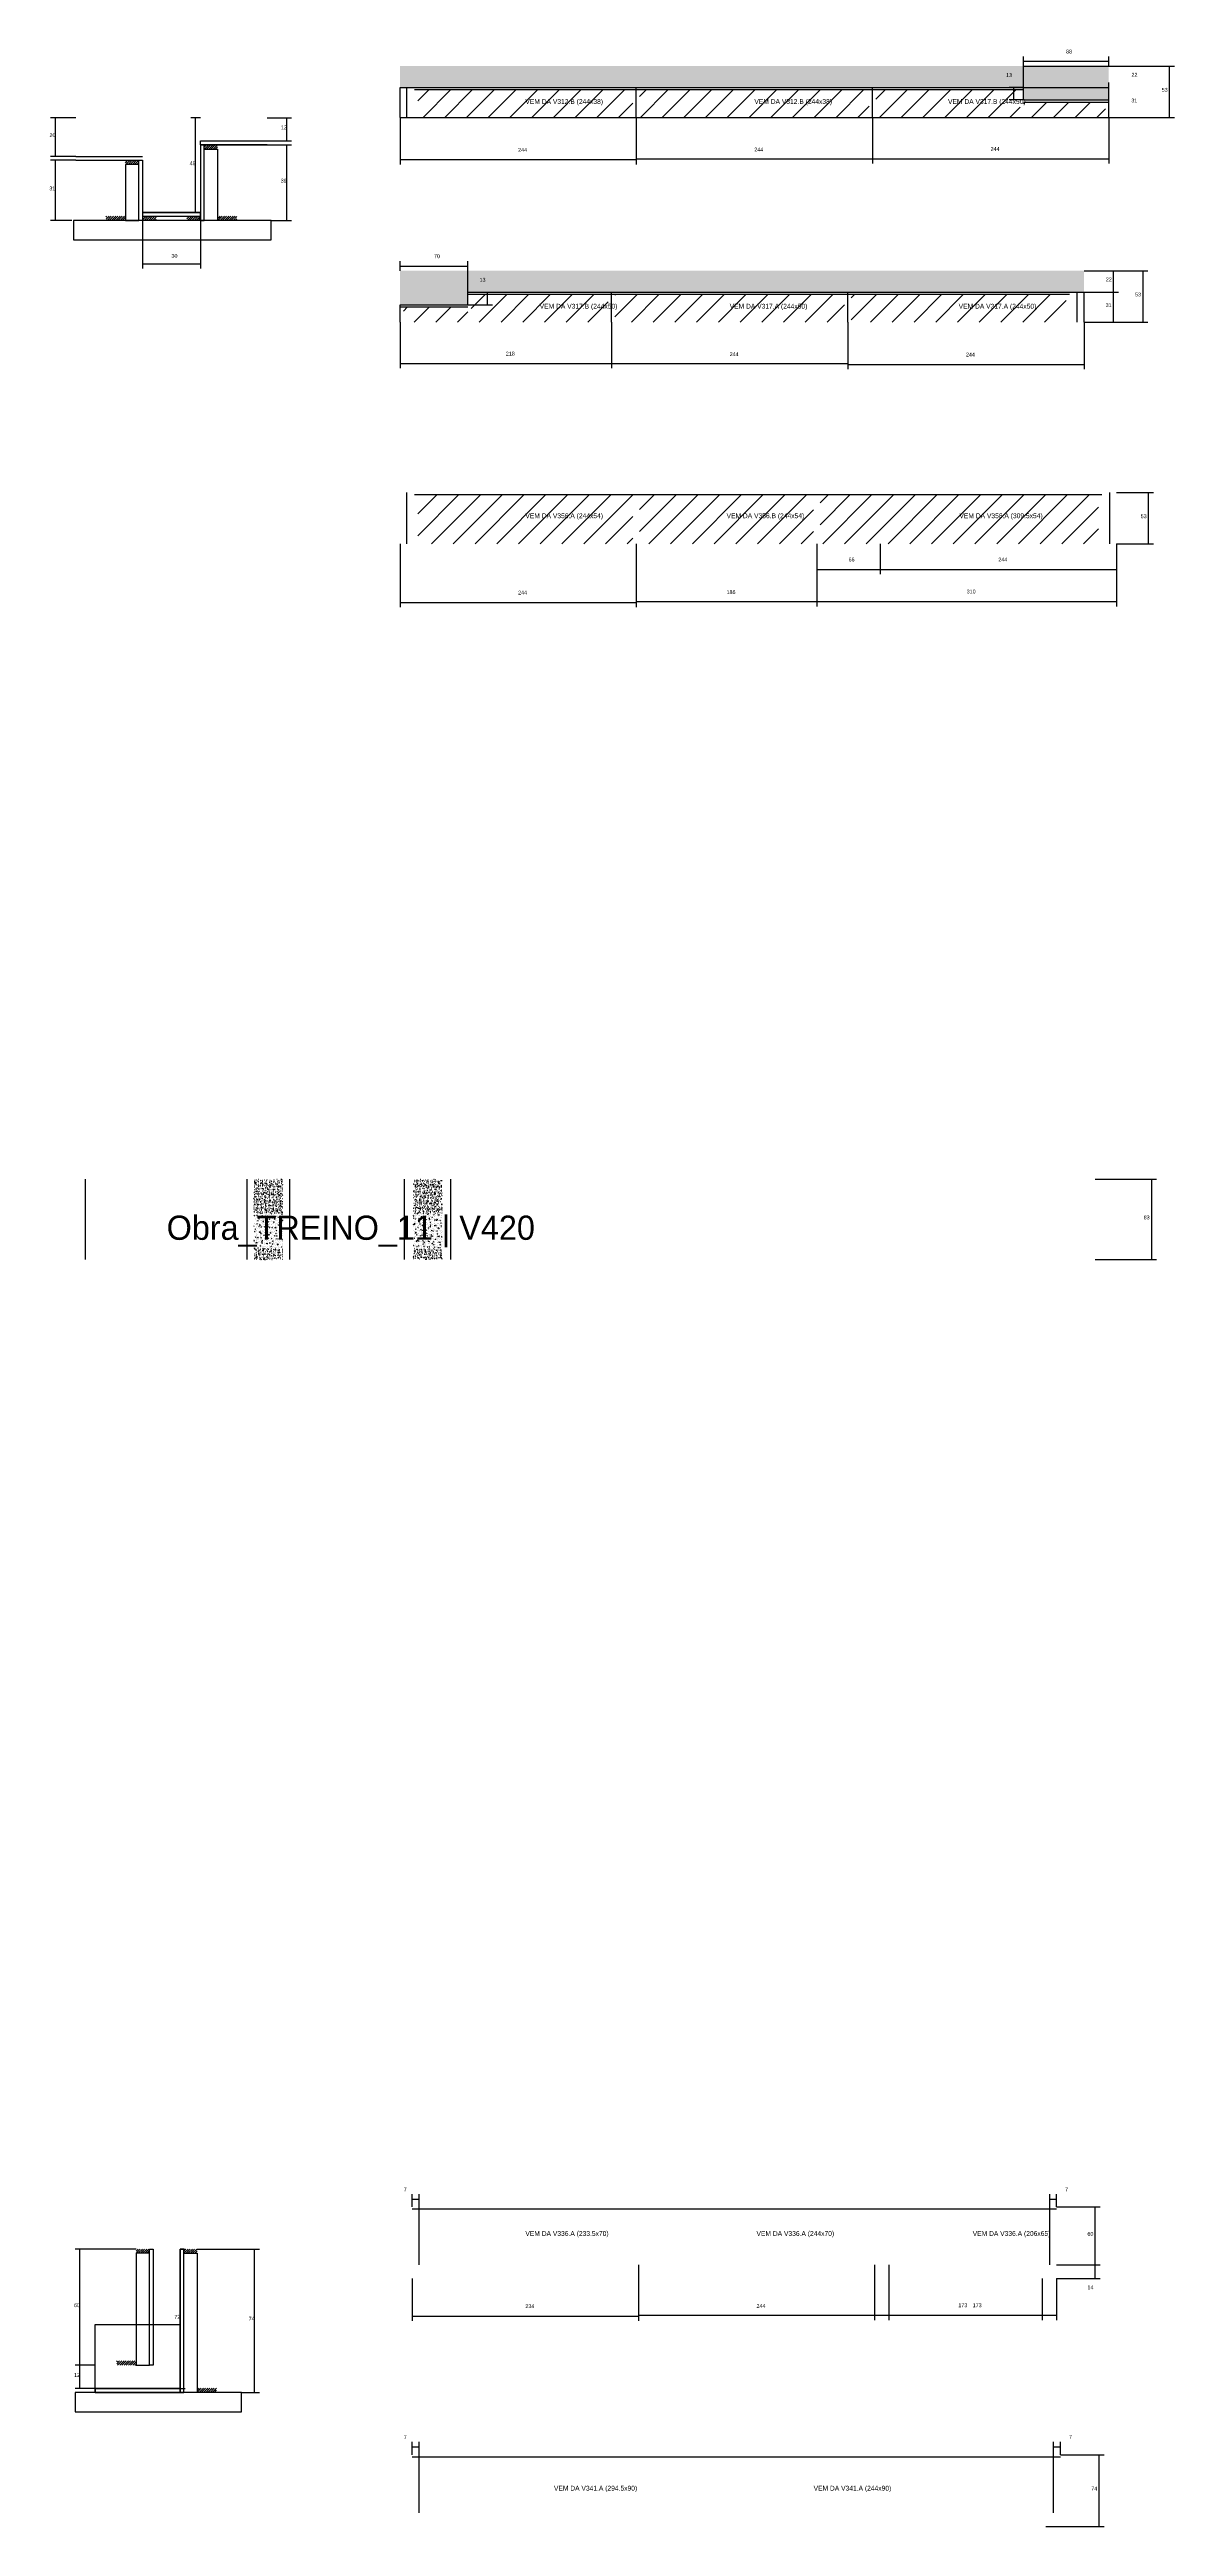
# Model space of a CAD drawing. Header units: metres. Extents: x -2848 to 22762, y -49062 to 1016.
# Drawn here: x 6279 to 7441, y -48738 to -46181 of the extents above; entities that cross this region are included whole.
import ezdxf

# ---------------------------------------------------------------- set-up
doc = ezdxf.new("R2010")
doc.units = ezdxf.units.M
for name, color, linetype in [('COTA', 4, 'Continuous'), ('Hachura', 253, 'Continuous'), ('LABEL_ID', 3, 'Continuous'), ('Madeira', 126, 'Continuous'), ('Painéis', 200, 'Continuous'), ('SARR_2.2x10', 40, 'Continuous'), ('SARR_2.2x7', 40, 'Continuous'), ('SARR_3.5x7', 81, 'Continuous'), ('Texto Seção', 7, 'Continuous')]:
    doc.layers.add(name, color=color, linetype=linetype)

msp = doc.modelspace()

# ---------------------------------------------------------------- hatches: boundary and pattern name
at = {"layer": 'COTA'}
h = msp.add_hatch(dxfattribs=at)
h.set_pattern_fill('AR-CONC', scale=0.03)
h.paths.add_polyline_path([(7373, -46233.4), (7373, -46198.4), (6641, -46198.4), (6641, -46220.4), (7285, -46220.4), (7285, -46233.4)])
h = msp.add_hatch(dxfattribs=at)
h.set_pattern_fill('AR-CONC', scale=0.03)
h.paths.add_polyline_path([(6711, -46444.7), (6711, -46431.7), (7347.5, -46431.7), (7347.5, -46409.7), (6641, -46409.7), (6641, -46444.7)])
h = msp.add_hatch(dxfattribs=at)
h.set_pattern_fill('AR-CONC', scale=0.03)
h.paths.add_polyline_path([(6520.1, -47347.3), (6490.1, -47347.3), (6490.1, -47430.3), (6520.1, -47430.3)])
h = msp.add_hatch(dxfattribs=at)
h.set_pattern_fill('AR-CONC', scale=0.03)
h.paths.add_polyline_path([(6684.6, -47347.3), (6654.6, -47347.3), (6654.6, -47430.3), (6684.6, -47430.3)])
at = {"layer": 'Hachura'}
h = msp.add_hatch(dxfattribs=at)
h.set_pattern_fill('ANSI31', scale=5)
h.paths.add_polyline_path([(6881.5, -46251.4), (6881.5, -46222.6), (6659.5, -46222.6), (6659.5, -46251.4)])
h = msp.add_hatch(dxfattribs=at)
h.set_pattern_fill('ANSI31', scale=5)
h.paths.add_polyline_path([(6888.5, -46222.6), (6888.5, -46251.4), (7125.5, -46251.4), (7125.5, -46222.6)])
h = msp.add_hatch(dxfattribs=at)
h.set_pattern_fill('ANSI31', scale=5)
h.paths.add_polyline_path([(7132.5, -46251.4), (7281.5, -46251.4), (7281.5, -46222.6), (7132.5, -46222.6)])
h = msp.add_hatch(dxfattribs=at)
h.set_pattern_fill('ANSI31', scale=5)
h.paths.add_polyline_path([(7285, -46235.6), (7285, -46251.4), (7369.5, -46251.4), (7369.5, -46235.6)])
h = msp.add_hatch(dxfattribs=at)
h.set_pattern_fill('ANSI31', scale=5)
h.paths.add_polyline_path([(6711, -46462.7), (6711, -46446.9), (6644.5, -46446.9), (6644.5, -46462.7)])
h = msp.add_hatch(dxfattribs=at)
h.set_pattern_fill('ANSI31', scale=5)
h.paths.add_polyline_path([(6856, -46462.7), (6856, -46433.9), (6714.5, -46433.9), (6714.5, -46462.7)])
h = msp.add_hatch(dxfattribs=at)
h.set_pattern_fill('ANSI31', scale=5)
h.paths.add_polyline_path([(6863, -46433.9), (6863, -46462.7), (7100, -46462.7), (7100, -46433.9)])
h = msp.add_hatch(dxfattribs=at)
h.set_pattern_fill('ANSI31', scale=5)
h.paths.add_polyline_path([(7107, -46433.9), (7107, -46462.7), (7329, -46462.7), (7329, -46433.9)])
h = msp.add_hatch(dxfattribs=at)
h.set_pattern_fill('ANSI31', scale=5)
h.paths.add_polyline_path([(6881.5, -46691.6), (6881.5, -46640.8), (6659.5, -46640.8), (6659.5, -46691.6)])
h = msp.add_hatch(dxfattribs=at)
h.set_pattern_fill('ANSI31', scale=5)
h.paths.add_polyline_path([(7068, -46691.6), (7068, -46640.8), (6888.5, -46640.8), (6888.5, -46691.6)])
h = msp.add_hatch(dxfattribs=at)
h.set_pattern_fill('ANSI31', scale=5)
h.paths.add_polyline_path([(7137, -46691.6), (7137, -46640.8), (7075, -46640.8), (7075, -46691.6)])
h = msp.add_hatch(dxfattribs=at)
h.set_pattern_fill('ANSI31', scale=5)
h.paths.add_polyline_path([(7137, -46691.6), (7362.5, -46691.6), (7362.5, -46640.8), (7137, -46640.8)])
at = {"layer": 'SARR_2.2x10'}
h = msp.add_hatch(dxfattribs=at)
h.set_pattern_fill('ANSI31', scale=0.5)
h.paths.add_polyline_path([(6337.4, -46353.3), (6337.4, -46357.7), (6357.4, -46357.7), (6357.4, -46353.3)])
h = msp.add_hatch(dxfattribs=at)
h.set_pattern_fill('ANSI31', scale=0.5)
h.paths.add_polyline_path([(6452.6, -46353.3), (6452.6, -46357.7), (6472.6, -46357.7), (6472.6, -46353.3)])
h = msp.add_hatch(dxfattribs=at)
h.set_pattern_fill('ANSI31', scale=0.5)
h.paths.add_polyline_path([(6348.4, -48567.3), (6348.4, -48571.7), (6368.4, -48571.7), (6368.4, -48567.3)])
h = msp.add_hatch(dxfattribs=at)
h.set_pattern_fill('ANSI31', scale=0.5)
h.paths.add_polyline_path([(6431.6, -48595.3), (6431.6, -48599.7), (6451.6, -48599.7), (6451.6, -48595.3)])
at = {"layer": 'SARR_2.2x7'}
h = msp.add_hatch(dxfattribs=at)
h.set_pattern_fill('ANSI31', scale=0.5)
h.paths.add_polyline_path([(6371.4, -46295.7), (6371.4, -46300.1), (6357.4, -46300.1), (6357.4, -46295.7)])
h = msp.add_hatch(dxfattribs=at)
h.set_pattern_fill('ANSI31', scale=0.5)
h.paths.add_polyline_path([(6438.6, -46279.7), (6438.6, -46284.1), (6452.6, -46284.1), (6452.6, -46279.7)])
h = msp.add_hatch(dxfattribs=at)
h.set_pattern_fill('ANSI31', scale=0.5)
h.paths.add_polyline_path([(6389, -46357.7), (6389, -46353.3), (6389, -46353.3), (6375, -46353.3), (6375, -46353.3), (6375, -46357.7), (6375, -46357.7), (6389, -46357.7)])
h = msp.add_hatch(dxfattribs=at)
h.set_pattern_fill('ANSI31', scale=0.5)
h.paths.add_polyline_path([(6421, -46357.7), (6421, -46353.3), (6421, -46353.3), (6435, -46353.3), (6435, -46353.3), (6435, -46357.7), (6435, -46357.7), (6421, -46357.7)])
h = msp.add_hatch(dxfattribs=at)
h.set_pattern_fill('ANSI31', scale=0.5)
h.paths.add_polyline_path([(6382.4, -48451.7), (6382.4, -48456.1), (6368.4, -48456.1), (6368.4, -48451.7)])
h = msp.add_hatch(dxfattribs=at)
h.set_pattern_fill('ANSI31', scale=0.5)
h.paths.add_polyline_path([(6417.6, -48451.7), (6417.6, -48456.1), (6431.6, -48456.1), (6431.6, -48451.7)])

# ---------------------------------------------------------------- linework, layer by layer
at = {"layer": 'COTA'}
for p, q in [((7285, -46220.4), (7285, -46188.5)), ((7285, -46220.4), (7285, -46193.4)), ((7285, -46193.5), (7373, -46193.5)), ((7285, -46198.4), (7373, -46198.4)), ((7373, -46198.4), (7373, -46188.5)), ((7373, -46198.4), (7373, -46193.4)), ((7373, -46198.4), (7440.9, -46198.4)), ((7435.9, -46251.4), (7435.9, -46198.4)), ((7285, -46220.4), (7270.1, -46220.4)), ((7275.1, -46233.4), (7275.1, -46220.4)), ((7285, -46220.4), (7285, -46215.4)), ((7285, -46220.4), (7373, -46220.4)), ((7373, -46251.4), (7373, -46215.4)), ((6306.3, -46251.7), (6280.1, -46251.7)), ((6285.1, -46291.7), (6285.1, -46251.7)), ((6435, -46251.7), (6424.9, -46251.7)), ((6429.9, -46349.7), (6429.9, -46251.7)), ((6503.7, -46251.7), (6529, -46251.7)), ((6524, -46275.7), (6524, -46251.7)), ((6641, -46251.4), (6641, -46300)), ((6885, -46251.4), (6885, -46299.1)), ((6885, -46251.4), (6885, -46300)), ((7129, -46251.4), (7129, -46299.1)), ((7129, -46251.4), (7129, -46299.1)), ((7285, -46233.4), (7270.1, -46233.4)), ((7373, -46251.4), (7373, -46299.1)), ((7373, -46251.4), (7440.9, -46251.4)), ((6503.7, -46275.7), (6529, -46275.7)), ((6306.3, -46291.7), (6280.1, -46291.7)), ((6306.3, -46295.7), (6280.1, -46295.7)), ((6285.1, -46357.7), (6285.1, -46295.7)), ((6503.7, -46279.7), (6529, -46279.7)), ((6524, -46357.7), (6524, -46279.7)), ((6641, -46295), (6885, -46295)), ((6885, -46294.1), (7129, -46294.1)), ((7129, -46294.1), (7373, -46294.1)), ((6435, -46349.7), (6424.9, -46349.7)), ((6302.2, -46357.7), (6280.1, -46357.7)), ((6375, -46357.7), (6375, -46407.5)), ((6435, -46357.7), (6435, -46407.5)), ((6507.8, -46357.7), (6529, -46357.7)), ((6375, -46402.5), (6435, -46402.5)), ((6641, -46409.7), (6641, -46399.8)), ((6641, -46404.8), (6711, -46404.8)), ((6711, -46431.7), (6711, -46399.8)), ((7347.5, -46409.7), (7383, -46409.7)), ((7347.5, -46409.7), (7413.4, -46409.7)), ((7378, -46431.7), (7378, -46409.7)), ((7408.4, -46462.7), (7408.4, -46409.7)), ((6711, -46431.7), (6736.4, -46431.7)), ((6711, -46444.7), (6736.4, -46444.7)), ((6731.4, -46444.7), (6731.4, -46431.7)), ((7347.5, -46431.7), (7383, -46431.7)), ((7347.5, -46431.7), (7383, -46431.7)), ((7378, -46462.7), (7378, -46431.7)), ((6641, -46462.7), (6641, -46510.4)), ((6859.5, -46462.7), (6859.5, -46510.4)), ((6859.5, -46462.7), (6859.5, -46510.4)), ((7103.5, -46462.7), (7103.5, -46510.4)), ((7103.5, -46462.7), (7103.5, -46511.3)), ((7347.5, -46462.7), (7347.5, -46511.3)), ((7347.5, -46462.7), (7383, -46462.7)), ((7347.5, -46462.7), (7413.4, -46462.7)), ((6641, -46505.4), (6859.5, -46505.4)), ((6859.5, -46505.4), (7103.5, -46505.4)), ((7103.5, -46506.3), (7347.5, -46506.3)), ((7381, -46638.6), (7419.2, -46638.6)), ((7414.2, -46691.6), (7414.2, -46638.6)), ((6641, -46691.6), (6641, -46757)), ((6885, -46691.6), (6885, -46756.1)), ((6885, -46691.6), (6885, -46757)), ((7071.5, -46691.6), (7071.5, -46756.1)), ((7071.5, -46691.6), (7071.5, -46756.1)), ((7071.5, -46691.6), (7071.5, -46722.9)), ((7137, -46691.6), (7137, -46722.9)), ((7137, -46691.6), (7137, -46722.9)), ((7381, -46691.6), (7381, -46756.1)), ((7381, -46691.6), (7419.2, -46691.6)), ((7381, -46691.6), (7381, -46722.9)), ((7071.5, -46717.9), (7137, -46717.9)), ((7137, -46717.9), (7381, -46717.9)), ((6641, -46752), (6885, -46752)), ((6885, -46751.1), (7071.5, -46751.1)), ((7071.5, -46751.1), (7381, -46751.1)), ((7359.1, -47347.3), (7422.4, -47347.3)), ((7417.4, -47430.3), (7417.4, -47347.3)), ((7359.1, -47430.3), (7422.4, -47430.3)), ((6653.7, -48408.2), (6653.7, -48395.1)), ((6660.7, -48408.2), (6660.7, -48395.1)), ((7312, -48408.2), (7312, -48395.1)), ((7319, -48408.2), (7319, -48395.1)), ((6653.7, -48400.1), (6660.7, -48400.1)), ((7312, -48400.1), (7319, -48400.1)), ((7319, -48408.2), (7364.1, -48408.2)), ((7359.1, -48468.2), (7359.1, -48408.2)), ((6368.4, -48451.7), (6305.4, -48451.7)), ((6310.4, -48571.7), (6310.4, -48451.7)), ((6414, -48595.7), (6414, -48451.7)), ((6414, -48451.7), (6419, -48451.7)), ((6431.6, -48451.7), (6495.8, -48451.7)), ((6490.8, -48599.7), (6490.8, -48451.7)), ((6887.2, -48468.2), (6887.2, -48525.1)), ((6887.2, -48468.2), (6887.2, -48526)), ((7131.2, -48468.2), (7131.2, -48525.1)), ((7131.2, -48468.2), (7131.2, -48525.1)), ((7146, -48468.2), (7146, -48525.1)), ((7319, -48468.2), (7364.1, -48468.2)), ((7319, -48468.2), (7364.1, -48468.2)), ((7359.1, -48482.2), (7359.1, -48468.2)), ((6653.7, -48482.2), (6653.7, -48526)), ((7304.2, -48482.2), (7304.2, -48525.1)), ((7319, -48482.2), (7319, -48525.1)), ((7319, -48482.2), (7364.1, -48482.2)), ((6653.7, -48521), (6887.2, -48521)), ((6887.2, -48520.1), (7131.2, -48520.1)), ((7131.2, -48520.1), (7304.2, -48520.1)), ((7146, -48520.1), (7319, -48520.1)), ((6326.1, -48571.7), (6305.4, -48571.7)), ((6326.1, -48571.7), (6305.4, -48571.7)), ((6310.4, -48595.7), (6310.4, -48571.7)), ((6326.1, -48595.7), (6305.4, -48595.7)), ((6414, -48595.7), (6419, -48595.7)), ((6477.3, -48599.7), (6495.8, -48599.7)), ((6653.7, -48664.1), (6653.7, -48650.9)), ((6660.7, -48664.1), (6660.7, -48650.9)), ((7316, -48664.1), (7316, -48650.9)), ((7323, -48664.1), (7323, -48650.9)), ((6653.7, -48655.9), (6660.7, -48655.9)), ((7316, -48655.9), (7323, -48655.9)), ((7323, -48664.1), (7368.1, -48664.1)), ((7363.1, -48738.1), (7363.1, -48664.1)), ((7308, -48738.1), (7368.1, -48738.1))]:
    msp.add_line(p, q, dxfattribs=at)
at = {"layer": 'Madeira'}
for points in [[(6303.9, -46377.7), (6507.8, -46377.7), (6507.8, -46357.7), (6303.9, -46357.7)], [(6305.4, -48619.7), (6477.3, -48619.7), (6477.3, -48599.7), (6305.4, -48599.7)]]:
    msp.add_lwpolyline(points, close=True, dxfattribs=at)
at = {"layer": 'Painéis'}
for p, q in [((6641, -46220.4), (7285, -46220.4)), ((6641, -46251.4), (6641, -46220.4)), ((6885, -46251.4), (6885, -46220.4)), ((7129, -46251.4), (7129, -46220.4)), ((7285, -46233.4), (7285, -46220.4)), ((6641, -46251.4), (7373, -46251.4)), ((7285, -46233.4), (7373, -46233.4)), ((7373, -46251.4), (7373, -46233.4)), ((6435, -46275.7), (6503.7, -46275.7)), ((6306.3, -46291.7), (6375, -46291.7)), ((6306.3, -46295.7), (6375, -46295.7)), ((6435, -46279.7), (6503.7, -46279.7)), ((6375, -46349.7), (6435, -46349.7)), ((6375, -46353.3), (6435, -46353.3)), ((6641, -46444.7), (6711, -46444.7)), ((6641, -46462.7), (6641, -46444.7)), ((6711, -46431.7), (7347.5, -46431.7)), ((6711, -46444.7), (6711, -46431.7)), ((6859.5, -46462.7), (6859.5, -46431.7)), ((7103.5, -46462.7), (7103.5, -46431.7)), ((7347.5, -46462.7), (7347.5, -46431.7)), ((6414, -48599.7), (6414, -48451.7)), ((6417.6, -48599.7), (6417.6, -48451.7)), ((6326.1, -48529.7), (6413.8, -48529.7)), ((6326.1, -48599.7), (6326.1, -48529.7)), ((6413.8, -48599.7), (6413.8, -48529.7)), ((6326.1, -48595.7), (6414, -48595.7)), ((6326.1, -48599.7), (6414, -48599.7)), ((6326.1, -48599.7), (6413.8, -48599.7)), ((6414, -48599.7), (6414, -48595.7))]:
    msp.add_line(p, q, dxfattribs=at)
msp.add_lwpolyline([(6503.7, -46279.7), (6435, -46279.7), (6435, -46275.7), (6503.7, -46275.7)], dxfattribs=at)
for points in [[(6371.4, -46357.7), (6371.4, -46295.7), (6375, -46295.7), (6375, -46357.7)], [(6438.6, -46357.7), (6438.6, -46279.7), (6435, -46279.7), (6435, -46357.7)], [(6435, -46349.7), (6375, -46349.7), (6375, -46353.3), (6435, -46353.3)], [(6382.4, -48571.7), (6382.4, -48451.7), (6386, -48451.7), (6386, -48571.7)], [(6417.6, -48599.7), (6417.6, -48451.7), (6414, -48451.7), (6414, -48599.7)], [(6326.1, -48599.7), (6414, -48599.7), (6414, -48595.7), (6326.1, -48595.7)]]:
    msp.add_lwpolyline(points, close=True, dxfattribs=at)
at = {"layer": 'SARR_2.2x7'}
for p, q in [((6648, -46251.4), (6648, -46220.4)), ((6656, -46222.6), (6885, -46222.6)), ((6885, -46222.6), (7129, -46222.6)), ((7129, -46222.6), (7285, -46222.6)), ((7285, -46235.6), (7373, -46235.6)), ((6641, -46446.9), (6711, -46446.9)), ((6711, -46433.9), (6859.5, -46433.9)), ((6859.5, -46433.9), (7103.5, -46433.9)), ((7103.5, -46433.9), (7332.5, -46433.9)), ((7340.5, -46462.7), (7340.5, -46431.7)), ((6648, -46691.6), (6648, -46638.6)), ((6656, -46640.8), (6885, -46640.8)), ((6885, -46640.8), (7071.5, -46640.8)), ((7071.5, -46640.8), (7366, -46640.8)), ((7374, -46691.6), (7374, -46638.6)), ((6316.1, -47430.3), (6316.1, -47347.3)), ((6483.1, -47430.3), (6483.1, -47347.3)), ((6527.1, -47430.3), (6527.1, -47347.3)), ((6645.6, -47430.3), (6645.6, -47347.3)), ((6693.6, -47430.3), (6693.6, -47347.3)), ((6653.7, -48410.4), (6887.2, -48410.4)), ((6660.7, -48468.2), (6660.7, -48408.2)), ((6887.2, -48410.4), (7131.2, -48410.4)), ((7131.2, -48410.4), (7304.2, -48410.4)), ((7146, -48410.4), (7319, -48410.4)), ((7312, -48468.2), (7312, -48408.2)), ((6653.7, -48666.3), (6946.2, -48666.3)), ((6660.7, -48724.1), (6660.7, -48664.1)), ((6946.2, -48666.3), (7190.2, -48666.3)), ((7190.2, -48666.3), (7308.2, -48666.3)), ((7205, -48666.3), (7323, -48666.3)), ((7316, -48724.1), (7316, -48664.1))]:
    msp.add_line(p, q, dxfattribs=at)
at = {"layer": 'SARR_3.5x7'}
for points in [[(6371.4, -46300.1), (6357.4, -46300.1), (6357.4, -46357.7), (6371.4, -46357.7)], [(6438.6, -46284.1), (6452.6, -46284.1), (6452.6, -46357.7), (6438.6, -46357.7)], [(6382.4, -48456.1), (6368.4, -48456.1), (6368.4, -48571.7), (6382.4, -48571.7)], [(6417.6, -48456.1), (6431.6, -48456.1), (6431.6, -48599.7), (6417.6, -48599.7)]]:
    msp.add_lwpolyline(points, close=True, dxfattribs=at)

# ---------------------------------------------------------------- texts
at = {"layer": 'COTA'}
for s, p in [('88', (7329, -46185.4)), ('13', (7266.9, -46209.7)), ('22', (7396.5, -46209.4)), ('53', (7427.7, -46224.9)), ('31', (7396.3, -46235.9)), ('20', (6279, -46271.7)), ('12', (6518, -46263.7)), ('49', (6423.8, -46300.7)), ('244', (6763, -46286.9)), ('244', (7007, -46286.5)), ('244', (7251, -46286)), ('31', (6278.8, -46326.7)), ('39', (6517.8, -46318.7)), ('30', (6405, -46396.3)), ('70', (6676, -46396.7)), ('13', (6723.2, -46421)), ('22', (7370, -46420.7)), ('31', (7369.8, -46447.2)), ('53', (7400.1, -46436.2)), ('218', (6750.3, -46497.2)), ('244', (6981.5, -46497.8)), ('244', (7225.5, -46498.2)), ('53', (7406, -46665.1)), ('66', (7104.3, -46709.8)), ('244', (7259, -46709.8)), ('244', (6763, -46743.9)), ('186', (6978.3, -46743.4)), ('310', (7226.3, -46742.8)), ('83', (7409.1, -47388.8)), ('7', (6644.9, -48392.1)), ('7', (7327.9, -48392.1)), ('60', (7351, -48438.2)), ('14', (7351, -48493.3)), ('60', (6304.3, -48511.7)), ('72', (6408, -48523.7)), ('74', (6484.7, -48525.7)), ('234', (6770.5, -48512.7)), ('244', (7009.2, -48512.5)), ('173', (7217.7, -48511.8)), ('173', (7232.5, -48511.8)), ('12', (6304.4, -48583.7)), ('7', (6644.9, -48647.9)), ('7', (7331.9, -48647.9)), ('74', (7355, -48701.1))]:
    msp.add_text(s, height=4, dxfattribs=at).set_placement(p)
at = {"layer": 'LABEL_ID'}
msp.add_text('Obra_TREINO_11 | V420', height=25, dxfattribs=at).set_placement((6400, -47410))
at = {"layer": 'Texto Seção'}
for s, p in [('VEM DA V312.B^J(244x38)', (6770.5, -46237.5)), ('VEM DA V312.B^J(244x38)', (7007, -46237.5)), ('VEM DA V317.B^J(244x50)', (7207, -46237.5)), ('VEM DA V317.B^J(244x50)', (6785.3, -46448.8)), ('VEM DA V317.A^J(244x50)', (6981.5, -46448.8)), ('VEM DA V317.A^J(244x50)', (7218, -46448.8)), ('VEM DA V356.A^J(244x54)', (6770.5, -46665.1)), ('VEM DA V356.B^J(244x54)', (6978.3, -46665.1)), ('VEM DA V356.A^J(309.5x54)', (7218.8, -46665.1)), ('VEM DA V336.A^J(233.5x70)', (6770.5, -48438.2)), ('VEM DA V336.A^J(244x70)', (7009.2, -48438.2)), ('VEM DA V336.A^J(206x65)', (7232.5, -48438.2)), ('VEM DA V341.A^J(294.5x90)', (6800, -48701.1)), ('VEM DA V341.A^J(244x90)', (7068.2, -48701.1))]:
    msp.add_text(s, height=5, dxfattribs=at).set_placement(p)

doc.saveas('drawing.dxf')
